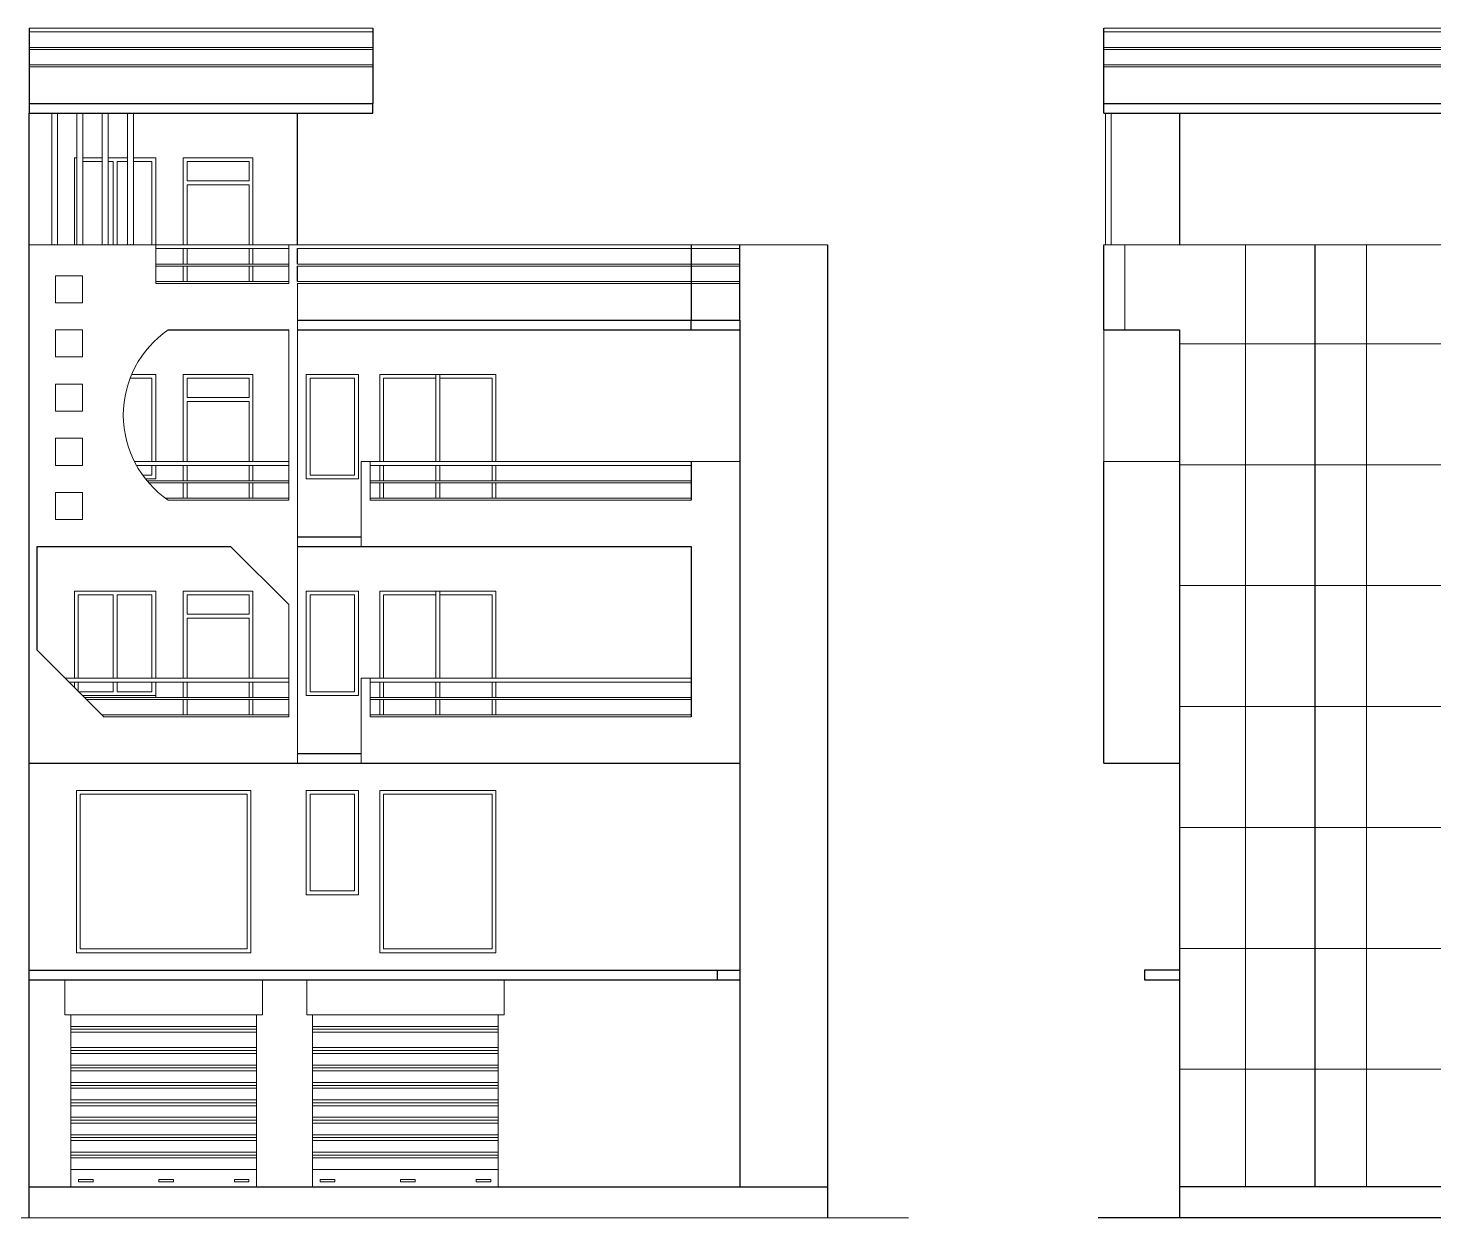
# Model space of a CAD drawing. Header units: inches. Extents: x 151827 to 158466, y -33102 to -26532.
# Drawn here: x 156630 to 157357, y -27734 to -27119 of the extents above; entities that cross this region are included whole.
import ezdxf

# ---------------------------------------------------------------- set-up
doc = ezdxf.new("R2010")
doc.units = ezdxf.units.IN
doc.header["$LTSCALE"] = 5
doc.header["$MEASUREMENT"] = 0
for name, color, linetype, lineweight in [('A-WALL', 7, 'Continuous', 9), ('Railing', 43, 'Continuous', 18), ('win', 5, 'Continuous', 18)]:
    doc.layers.add(name, color=color, linetype=linetype, lineweight=lineweight)
doc.layers.add('WALL', color=7, linetype='Continuous')

msp = doc.modelspace()

# ---------------------------------------------------------------- hatches: boundary and pattern name
at = {"layer": 'A-WALL', "ltscale": 5}
h = msp.add_hatch(dxfattribs=at)
h.set_pattern_fill('ANSI37', color=256, scale=500, angle=45)
h.set_pattern_definition([(90, (-19053.13, -281.74), (-62.5, 0), []), (180, (-19053.13, -281.74), (-4e-15, -62.5), [])])
h.paths.add_polyline_path([(157450.84, -27274.51), (157450.84, -27269.51), (157450.84, -27230.51), (157379.45, -27230.51), (157295.18, -27230.51), (157295.18, -27717.51), (157450.84, -27717.51)])
h.paths.add_polyline_path([(157295.18, -27230.51), (157186.17, -27230.51), (157186.17, -27269.51), (157186.17, -27274.51), (157225.17, -27274.51), (157225.17, -27717.51), (157295.18, -27717.51)])

# ---------------------------------------------------------------- linework, layer by layer
for p, q in [((156642.48, -27230.51, -72.71), (156642.48, -27162.51, -72.71)), ((156645.48, -27230.51, -72.71), (156645.48, -27162.51, -72.71)), ((156655.55, -27230.51, -72.71), (156655.55, -27162.51, -72.71)), ((156658.55, -27230.51, -72.71), (156658.55, -27162.51, -72.71)), ((156668.61, -27230.51, -72.71), (156668.61, -27162.51, -72.71)), ((156671.61, -27230.51, -72.71), (156671.61, -27162.51, -72.71)), ((156681.68, -27230.51, -72.71), (156681.68, -27162.51, -72.71)), ((156684.68, -27230.51, -72.71), (156684.68, -27162.51, -72.71)), ((156630.92, -27230.51, -72.71), (156696.25, -27230.51, -72.71)), ((156696.25, -27230.51, -72.71), (156696.25, -27250.51, -72.71)), ((156764.96, -27250.51, -72.71), (156764.96, -27230.51, -72.71)), ((156769.46, -27498.51, -72.71), (156769.46, -27250.51, -72.71)), ((156764.96, -27362.51, -72.71), (156764.96, -27274.51, -72.71)), ((156802.46, -27386.51, -72.71), (156802.46, -27342.51, -72.71)), ((156806.96, -27362.51, -72.71), (156806.96, -27342.51, -72.71)), ((156764.96, -27416.51, -72.71), (156734.96, -27386.51, -72.71)), ((156764.96, -27474.51, -72.71), (156764.96, -27416.51, -72.71)), ((156634.92, -27440.01, -72.71), (156669.42, -27474.51, -72.71)), ((156802.46, -27498.51, -72.71), (156802.46, -27454.51, -72.71)), ((156806.96, -27474.51, -72.71), (156806.96, -27454.51, -72.71)), ((156588.92, -27733.51, -72.71), (157085.27, -27733.51, -72.71))]:
    msp.add_line(p, q, dxfattribs=at)
at = {"layer": 'A-WALL', "color": 1, "ltscale": 5}
for p, q in [((156649.35, -27628.51, -72.71), (156649.35, -27610.51, -72.71)), ((156751.35, -27628.51, -72.71), (156751.35, -27610.51, -72.71)), ((156774.24, -27628.51, -72.71), (156774.24, -27610.51, -72.71)), ((156876.24, -27628.51, -72.71), (156876.24, -27610.51, -72.71)), ((156649.35, -27628.51, -72.71), (156751.35, -27628.51, -72.71)), ((156652.35, -27628.51, -72.71), (156652.35, -27717.51, -72.71)), ((156652.35, -27628.51, -72.71), (156652.35, -27717.51, -72.71)), ((156748.35, -27628.51, -72.71), (156748.35, -27717.51, -72.71)), ((156748.35, -27628.51, -72.71), (156748.35, -27717.51, -72.71)), ((156774.24, -27628.51, -72.71), (156876.24, -27628.51, -72.71)), ((156777.24, -27628.51, -72.71), (156777.24, -27717.51, -72.71)), ((156777.24, -27628.51, -72.71), (156777.24, -27717.51, -72.71)), ((156873.24, -27628.51, -72.71), (156873.24, -27717.51, -72.71)), ((156873.24, -27628.51, -72.71), (156873.24, -27717.51, -72.71)), ((156652.35, -27634.51, -72.71), (156748.35, -27634.51, -72.71)), ((156652.35, -27636.01, -72.71), (156748.35, -27636.01, -72.71)), ((156652.35, -27637.51, -72.71), (156748.35, -27637.51, -72.71)), ((156777.24, -27634.51, -72.71), (156873.24, -27634.51, -72.71)), ((156777.24, -27636.01, -72.71), (156873.24, -27636.01, -72.71)), ((156777.24, -27637.51, -72.71), (156873.24, -27637.51, -72.71)), ((156652.35, -27645.51, -72.71), (156748.35, -27645.51, -72.71)), ((156777.24, -27645.51, -72.71), (156873.24, -27645.51, -72.71)), ((156652.35, -27647.01, -72.71), (156748.35, -27647.01, -72.71)), ((156652.35, -27648.51, -72.71), (156748.35, -27648.51, -72.71)), ((156777.24, -27647.01, -72.71), (156873.24, -27647.01, -72.71)), ((156777.24, -27648.51, -72.71), (156873.24, -27648.51, -72.71)), ((156652.35, -27654.51, -72.71), (156748.35, -27654.51, -72.71)), ((156652.35, -27656.01, -72.71), (156748.35, -27656.01, -72.71)), ((156652.35, -27657.51, -72.71), (156748.35, -27657.51, -72.71)), ((156777.24, -27654.51, -72.71), (156873.24, -27654.51, -72.71)), ((156777.24, -27656.01, -72.71), (156873.24, -27656.01, -72.71)), ((156777.24, -27657.51, -72.71), (156873.24, -27657.51, -72.71)), ((156652.35, -27663.51, -72.71), (156748.35, -27663.51, -72.71)), ((156652.35, -27665.01, -72.71), (156748.35, -27665.01, -72.71)), ((156652.35, -27666.51, -72.71), (156748.35, -27666.51, -72.71)), ((156777.24, -27663.51, -72.71), (156873.24, -27663.51, -72.71)), ((156777.24, -27665.01, -72.71), (156873.24, -27665.01, -72.71)), ((156777.24, -27666.51, -72.71), (156873.24, -27666.51, -72.71)), ((156652.35, -27672.51, -72.71), (156748.35, -27672.51, -72.71)), ((156652.35, -27674.01, -72.71), (156748.35, -27674.01, -72.71)), ((156777.24, -27672.51, -72.71), (156873.24, -27672.51, -72.71)), ((156777.24, -27674.01, -72.71), (156873.24, -27674.01, -72.71)), ((156652.35, -27675.51, -72.71), (156748.35, -27675.51, -72.71)), ((156652.35, -27681.51, -72.71), (156748.35, -27681.51, -72.71)), ((156777.24, -27675.51, -72.71), (156873.24, -27675.51, -72.71)), ((156777.24, -27681.51, -72.71), (156873.24, -27681.51, -72.71)), ((156652.35, -27683.01, -72.71), (156748.35, -27683.01, -72.71)), ((156652.35, -27684.51, -72.71), (156748.35, -27684.51, -72.71)), ((156777.24, -27683.01, -72.71), (156873.24, -27683.01, -72.71)), ((156777.24, -27684.51, -72.71), (156873.24, -27684.51, -72.71)), ((156652.35, -27690.51, -72.71), (156748.35, -27690.51, -72.71)), ((156652.35, -27692.01, -72.71), (156748.35, -27692.01, -72.71)), ((156652.35, -27693.51, -72.71), (156748.35, -27693.51, -72.71)), ((156777.24, -27690.51, -72.71), (156873.24, -27690.51, -72.71)), ((156777.24, -27692.01, -72.71), (156873.24, -27692.01, -72.71)), ((156777.24, -27693.51, -72.71), (156873.24, -27693.51, -72.71)), ((156652.35, -27699.51, -72.71), (156748.35, -27699.51, -72.71)), ((156652.35, -27701.01, -72.71), (156748.35, -27701.01, -72.71)), ((156652.35, -27702.51, -72.71), (156748.35, -27702.51, -72.71)), ((156777.24, -27699.51, -72.71), (156873.24, -27699.51, -72.71)), ((156777.24, -27701.01, -72.71), (156873.24, -27701.01, -72.71)), ((156777.24, -27702.51, -72.71), (156873.24, -27702.51, -72.71)), ((156652.35, -27708.51, -72.71), (156748.35, -27708.51, -72.71)), ((156777.24, -27708.51, -72.71), (156873.24, -27708.51, -72.71))]:
    msp.add_line(p, q, dxfattribs=at)
at = {"layer": 'A-WALL', "ltscale": 5, "elevation": -72.71}
for points in [[(156644.42, -27246.51), (156658.42, -27246.51), (156658.42, -27260.51), (156644.42, -27260.51)], [(156644.42, -27274.51), (156658.42, -27274.51), (156658.42, -27288.51), (156644.42, -27288.51)], [(156644.42, -27302.51), (156658.42, -27302.51), (156658.42, -27316.51), (156644.42, -27316.51)], [(156644.42, -27330.51), (156658.42, -27330.51), (156658.42, -27344.51), (156644.42, -27344.51)], [(156644.42, -27358.51), (156658.42, -27358.51), (156658.42, -27372.51), (156644.42, -27372.51)]]:
    msp.add_lwpolyline(points, close=True, dxfattribs=at)
at = {"layer": 'A-WALL', "color": 1, "ltscale": 5, "elevation": -72.71}
for points in [[(156656.35, -27713.58), (156663.84, -27713.58), (156663.84, -27714.91), (156656.35, -27714.91)], [(156697.9, -27713.58), (156705.38, -27713.58), (156705.38, -27714.91), (156697.9, -27714.91)], [(156744.43, -27713.58), (156736.95, -27713.58), (156736.95, -27714.91), (156744.43, -27714.91)], [(156781.24, -27713.58), (156788.73, -27713.58), (156788.73, -27714.91), (156781.24, -27714.91)], [(156822.79, -27713.58), (156830.27, -27713.58), (156830.27, -27714.91), (156822.79, -27714.91)], [(156869.32, -27713.58), (156861.84, -27713.58), (156861.84, -27714.91), (156869.32, -27714.91)]]:
    msp.add_lwpolyline(points, close=True, dxfattribs=at)
at = {"layer": 'A-WALL', "ltscale": 5}
msp.add_arc((156732.79, -27318.51, -72.71), 53.29, 124.34032, 235.65968, dxfattribs=at)
at = {"layer": 'A-WALL'}
for p in [(156643.98, -27230.51, -72.71), (156657.05, -27230.51, -72.71), (156670.11, -27230.51, -72.71), (156683.18, -27230.51, -72.71)]:
    msp.add_point(p, dxfattribs=at)
at = {"layer": 'Railing', "color": 30}
for p, q in [((156630.92, -27118.51, -72.71), (156808.46, -27118.51, -72.71)), ((156630.92, -27120.51, -72.71), (156808.46, -27120.51, -72.71)), ((157186.17, -27118.51, -72.71), (157295.18, -27118.51, -72.71)), ((157186.17, -27120.51, -72.71), (157295.18, -27120.51, -72.71)), ((157295.18, -27118.51, -72.71), (157418.45, -27118.51, -72.71)), ((157295.18, -27120.51, -72.71), (157418.45, -27120.51, -72.71)), ((156630.92, -27128.51, -72.71), (156808.46, -27128.51, -72.71)), ((156630.92, -27129.51, -72.71), (156808.46, -27129.51, -72.71)), ((157186.17, -27128.51, -72.71), (157418.45, -27128.51, -72.71)), ((157186.17, -27129.51, -72.71), (157418.45, -27129.51, -72.71)), ((156630.92, -27137.51, -72.71), (156808.46, -27137.51, -72.71)), ((156630.92, -27138.51, -72.71), (156808.46, -27138.51, -72.71)), ((157186.17, -27137.51, -72.71), (157418.45, -27137.51, -72.71)), ((157186.17, -27138.51, -72.71), (157418.45, -27138.51, -72.71)), ((157186.92, -27230.51, -72.71), (157186.92, -27162.51, -72.71)), ((157189.92, -27230.51, -72.71), (157189.92, -27162.51, -72.71)), ((156630.92, -27230.51, -72.71), (157043.27, -27230.51, -72.71)), ((157186.17, -27230.51, -72.71), (157379.45, -27230.51, -72.71)), ((156696.25, -27232.51, -72.71), (156764.96, -27232.51, -72.71)), ((156769.46, -27232.51, -72.71), (156998.03, -27232.51, -72.71)), ((156696.25, -27240.51, -72.71), (156764.96, -27240.51, -72.71)), ((156696.25, -27241.51, -72.71), (156764.96, -27241.51, -72.71)), ((156769.46, -27240.51, -72.71), (156998.03, -27240.51, -72.71)), ((156769.46, -27241.51, -72.71), (156998.03, -27241.51, -72.71)), ((156696.25, -27249.51, -72.71), (156764.96, -27249.51, -72.71)), ((156696.25, -27250.51, -72.71), (156764.96, -27250.51, -72.71)), ((156769.46, -27249.51, -72.71), (156998.03, -27249.51, -72.71)), ((156769.46, -27250.51, -72.71), (156998.03, -27250.51, -72.71)), ((157186.17, -27342.51, -72.71), (157186.17, -27274.51, -72.71)), ((156685.21, -27342.51, -72.71), (156764.96, -27342.51, -72.71)), ((156686.27, -27344.51, -72.71), (156764.96, -27344.51, -72.71)), ((156802.46, -27342.51, -72.71), (156998.03, -27342.51, -72.71)), ((156806.96, -27344.51, -72.71), (156972.83, -27344.51, -72.71)), ((157186.17, -27342.51, -72.71), (157225.17, -27342.51, -72.71)), ((156691.75, -27352.51, -72.71), (156764.96, -27352.51, -72.71)), ((156692.6, -27353.51, -72.71), (156764.96, -27353.51, -72.71)), ((156806.96, -27352.51, -72.71), (156972.83, -27352.51, -72.71)), ((156806.96, -27353.51, -72.71), (156972.83, -27353.51, -72.71)), ((156701.31, -27361.51, -72.71), (156764.96, -27361.51, -72.71)), ((156806.96, -27361.51, -72.71), (156972.83, -27361.51, -72.71)), ((156702.73, -27362.51, -72.71), (156764.96, -27362.51, -72.71)), ((156806.96, -27362.51, -72.71), (156972.83, -27362.51, -72.71)), ((156649.42, -27454.51, -72.71), (156764.96, -27454.51, -72.71)), ((156651.42, -27456.51, -72.71), (156764.96, -27456.51, -72.71)), ((156802.46, -27454.51, -72.71), (156972.83, -27454.51, -72.71)), ((156806.96, -27456.51, -72.71), (156972.83, -27456.51, -72.71)), ((156659.42, -27464.51, -72.71), (156764.96, -27464.51, -72.71)), ((156660.42, -27465.51, -72.71), (156764.96, -27465.51, -72.71)), ((156806.96, -27464.51, -72.71), (156972.83, -27464.51, -72.71)), ((156806.96, -27465.51, -72.71), (156972.83, -27465.51, -72.71)), ((156668.42, -27473.51, -72.71), (156764.96, -27473.51, -72.71)), ((156669.42, -27474.51, -72.71), (156764.96, -27474.51, -72.71)), ((156806.96, -27473.51, -72.71), (156972.83, -27473.51, -72.71)), ((156806.96, -27474.51, -72.71), (156972.83, -27474.51, -72.71))]:
    msp.add_line(p, q, dxfattribs=at)
at = {"layer": 'WALL', "color": 2, "linetype": 'ByBlock', "ltscale": 5}
for p, q in [((156630.92, -27118.51, -72.71), (156630.92, -27162.51, -72.71)), ((156808.46, -27118.51, -72.71), (156808.46, -27157.51, -72.71)), ((157186.17, -27157.51, -72.71), (157186.17, -27118.51, -72.71)), ((156630.92, -27157.51, -72.71), (156808.46, -27157.51, -72.71)), ((156808.46, -27162.51, -72.71), (156808.46, -27157.51, -72.71)), ((157186.17, -27157.51, -72.71), (157225.17, -27157.51, -72.71)), ((157186.17, -27162.51, -72.71), (157186.17, -27157.51, -72.71)), ((157225.17, -27157.51, -72.71), (157418.45, -27157.51, -72.71)), ((156630.92, -27162.51, -72.71), (156808.46, -27162.51, -72.71)), ((156630.92, -27269.51, -72.71), (156630.92, -27162.51, -72.71)), ((156769.46, -27230.51, -72.71), (156769.46, -27162.51, -72.71)), ((157186.17, -27162.51, -72.71), (157225.17, -27162.51, -72.71)), ((157225.17, -27162.51, -72.71), (157225.17, -27230.51, -72.71)), ((157225.17, -27162.51, -72.71), (157418.45, -27162.51, -72.71)), ((156972.83, -27230.51, -72.71), (156972.83, -27269.51, -72.71)), ((156998.03, -27269.51, -72.71), (156998.03, -27230.51, -72.71)), ((157043.27, -27230.51, -72.71), (157043.27, -27269.51, -72.71)), ((157186.17, -27269.51, -72.71), (157186.17, -27230.51, -72.71)), ((157295.18, -27230.51, -72.71), (157295.18, -27717.51, -72.71)), ((156769.46, -27240.51, -72.71), (156769.46, -27232.51, -72.71)), ((156769.46, -27249.51, -72.71), (156769.46, -27241.51, -72.71)), ((156630.92, -27381.51, -72.71), (156630.92, -27269.51, -72.71)), ((156702.73, -27274.51, -72.71), (156764.96, -27274.51, -72.71)), ((156769.46, -27269.51, -72.71), (156998.03, -27269.51, -72.71)), ((156769.46, -27274.51, -72.71), (156998.03, -27274.51, -72.71)), ((156972.83, -27274.51, -72.71), (156972.83, -27269.51, -72.71)), ((156998.03, -27269.51, -72.71), (156998.03, -27605.51, -72.71)), ((157043.27, -27269.51, -72.71), (157043.27, -27381.51, -72.71)), ((157186.17, -27274.51, -72.71), (157186.17, -27269.51, -72.71)), ((157186.17, -27274.51, -72.71), (157225.17, -27274.51, -72.71)), ((157225.17, -27274.51, -72.71), (157225.17, -27733.51, -72.71)), ((156972.83, -27342.51, -72.71), (156972.83, -27362.51, -72.71)), ((157186.17, -27493.51, -72.71), (157186.17, -27342.51, -72.71)), ((157186.17, -27381.51, -72.71), (157186.17, -27342.51, -72.71)), ((156630.92, -27493.51, -72.71), (156630.92, -27381.51, -72.71)), ((156769.46, -27381.51, -72.71), (156802.46, -27381.51, -72.71)), ((157043.27, -27381.51, -72.71), (157043.27, -27493.51, -72.71)), ((157186.17, -27386.51, -72.71), (157186.17, -27381.51, -72.71)), ((156634.92, -27386.51, -72.71), (156734.96, -27386.51, -72.71)), ((156634.92, -27440.01, -72.71), (156634.92, -27386.51, -72.71)), ((156769.46, -27386.51, -72.71), (156972.83, -27386.51, -72.71)), ((156972.83, -27386.51, -72.71), (156972.83, -27474.51, -72.71)), ((156630.92, -27493.51, -72.71), (156630.92, -27454.51, -72.71)), ((156630.92, -27605.51, -72.71), (156630.92, -27493.51, -72.71)), ((156630.92, -27498.51, -72.71), (156998.03, -27498.51, -72.71)), ((156769.46, -27493.51, -72.71), (156802.46, -27493.51, -72.71)), ((157043.27, -27493.51, -72.71), (157043.27, -27605.51, -72.71)), ((157186.17, -27498.51, -72.71), (157186.17, -27493.51, -72.71)), ((157186.17, -27498.51, -72.71), (157225.17, -27498.51, -72.71)), ((156630.92, -27605.51, -72.71), (156998.03, -27605.51, -72.71)), ((156630.92, -27733.51, -72.71), (156630.92, -27605.51, -72.71)), ((156986.4, -27605.51, -72.71), (156986.4, -27610.51, -72.71)), ((156998.03, -27605.51, -72.71), (156998.03, -27717.51, -72.71)), ((157043.27, -27605.51, -72.71), (157043.27, -27733.51, -72.71)), ((157207.17, -27605.51, -72.71), (157207.17, -27610.51, -72.71)), ((157225.17, -27605.51, -72.71), (157207.17, -27605.51, -72.71)), ((156630.92, -27610.51, -72.71), (156998.03, -27610.51, -72.71)), ((157207.17, -27610.51, -72.71), (157225.17, -27610.51, -72.71)), ((156630.92, -27717.51, -72.71), (157043.27, -27717.51, -72.71)), ((157450.84, -27717.51, -72.71), (157225.17, -27717.51, -72.71)), ((157492.84, -27733.51, -72.71), (157183.17, -27733.51, -72.71))]:
    msp.add_line(p, q, dxfattribs=at)
at = {"layer": 'win'}
for p, q in [((156655.55, -27185.51, -72.71), (156654.25, -27185.51, -72.71)), ((156654.25, -27230.51, -72.71), (156654.25, -27185.51, -72.71)), ((156668.61, -27185.51, -72.71), (156658.55, -27185.51, -72.71)), ((156668.61, -27187.51, -72.71), (156658.55, -27187.51, -72.71)), ((156681.68, -27185.51, -72.71), (156671.61, -27185.51, -72.71)), ((156674.25, -27187.51, -72.71), (156671.61, -27187.51, -72.71)), ((156674.25, -27197.51, -72.71), (156674.25, -27187.51, -72.71)), ((156674.25, -27187.51, -72.71), (156674.25, -27230.51, -72.71)), ((156676.25, -27187.51, -72.71), (156681.68, -27187.51, -72.71)), ((156676.25, -27197.51, -72.71), (156676.25, -27187.51, -72.71)), ((156676.25, -27187.51, -72.71), (156676.25, -27230.51, -72.71)), ((156696.25, -27185.51, -72.71), (156684.68, -27185.51, -72.71)), ((156684.68, -27187.51, -72.71), (156694.25, -27187.51, -72.71)), ((156694.25, -27230.51, -72.71), (156694.25, -27187.51, -72.71)), ((156696.25, -27230.51, -72.71), (156696.25, -27185.51, -72.71)), ((156696.25, -27185.51, -72.71), (156696.25, -27230.51, -72.71)), ((156746.46, -27185.51, -72.71), (156710.46, -27185.51, -72.71)), ((156710.46, -27185.51, -72.71), (156710.46, -27230.51, -72.71)), ((156744.46, -27187.51, -72.71), (156712.46, -27187.51, -72.71)), ((156712.46, -27187.51, -72.71), (156712.46, -27197.51, -72.71)), ((156744.46, -27197.51, -72.71), (156744.46, -27187.51, -72.71)), ((156746.46, -27230.51, -72.71), (156746.46, -27185.51, -72.71)), ((156712.46, -27197.51, -72.71), (156744.46, -27197.51, -72.71)), ((156712.46, -27199.51, -72.71), (156712.46, -27230.51, -72.71)), ((156712.46, -27199.51, -72.71), (156744.46, -27199.51, -72.71)), ((156744.46, -27230.51, -72.71), (156744.46, -27199.51, -72.71)), ((156696.25, -27239.51, -72.71), (156696.25, -27232.51, -72.71)), ((156696.25, -27232.51, -72.71), (156696.25, -27240.51, -72.71)), ((156710.46, -27232.51, -72.71), (156710.46, -27240.51, -72.71)), ((156712.46, -27232.51, -72.71), (156712.46, -27240.51, -72.71)), ((156744.46, -27240.51, -72.71), (156744.46, -27232.51, -72.71)), ((156746.46, -27240.51, -72.71), (156746.46, -27232.51, -72.71)), ((156710.46, -27241.51, -72.71), (156710.46, -27249.51, -72.71)), ((156712.46, -27241.51, -72.71), (156712.46, -27249.51, -72.71)), ((156744.46, -27249.51, -72.71), (156744.46, -27241.51, -72.71)), ((156746.46, -27249.51, -72.71), (156746.46, -27241.51, -72.71)), ((156694.25, -27299.51, -72.71), (156683, -27299.51, -72.71)), ((156696.25, -27297.51, -72.71), (156683.81, -27297.51, -72.71)), ((156694.25, -27342.51, -72.71), (156694.25, -27299.51, -72.71)), ((156696.25, -27342.51, -72.71), (156696.25, -27297.51, -72.71)), ((156696.25, -27299.51, -72.71), (156696.25, -27342.51, -72.71)), ((156746.46, -27297.51, -72.71), (156710.46, -27297.51, -72.71)), ((156710.46, -27297.51, -72.71), (156710.46, -27342.51, -72.71)), ((156744.46, -27299.51, -72.71), (156712.46, -27299.51, -72.71)), ((156712.46, -27299.51, -72.71), (156712.46, -27309.51, -72.71)), ((156744.46, -27309.51, -72.71), (156744.46, -27299.51, -72.71)), ((156746.46, -27342.51, -72.71), (156746.46, -27297.51, -72.71)), ((156812.02, -27297.51, -72.71), (156872.02, -27297.51, -72.71)), ((156812.02, -27342.51, -72.71), (156812.02, -27297.51, -72.71)), ((156814.02, -27299.51, -72.71), (156841.02, -27299.51, -109.07)), ((156814.02, -27342.51, -72.71), (156814.02, -27299.51, -72.71)), ((156841.02, -27297.51, -109.07), (156841.02, -27342.51, -109.07)), ((156843.02, -27297.51, -109.07), (156843.02, -27342.51, -109.07)), ((156843.02, -27299.51, -109.07), (156870.02, -27299.51, -72.71)), ((156870.02, -27342.51, -72.71), (156870.02, -27299.51, -72.71)), ((156872.02, -27342.51, -72.71), (156872.02, -27297.51, -72.71)), ((156712.46, -27309.51, -72.71), (156744.46, -27309.51, -72.71)), ((156712.46, -27311.51, -72.71), (156712.46, -27342.51, -72.71)), ((156712.46, -27311.51, -72.71), (156744.46, -27311.51, -72.71)), ((156744.46, -27342.51, -72.71), (156744.46, -27311.51, -72.71)), ((156694.25, -27349.51, -72.71), (156694.25, -27344.51, -72.71)), ((156696.25, -27351.51, -72.71), (156696.25, -27344.51, -72.71)), ((156696.25, -27344.51, -72.71), (156696.25, -27351.51, -72.71)), ((156710.46, -27344.51, -72.71), (156710.46, -27352.51, -72.71)), ((156712.46, -27344.51, -72.71), (156712.46, -27352.51, -72.71)), ((156744.46, -27352.51, -72.71), (156744.46, -27344.51, -72.71)), ((156746.46, -27352.51, -72.71), (156746.46, -27344.51, -72.71)), ((156812.02, -27352.51, -72.71), (156812.02, -27344.51, -72.71)), ((156814.02, -27352.51, -72.71), (156814.02, -27344.51, -72.71)), ((156841.02, -27344.51, -109.07), (156841.02, -27352.51, -109.07)), ((156843.02, -27344.51, -109.07), (156843.02, -27352.51, -109.07)), ((156870.02, -27352.51, -72.71), (156870.02, -27344.51, -72.71)), ((156872.02, -27352.51, -72.71), (156872.02, -27344.51, -72.71)), ((156689.44, -27349.51, -72.71), (156694.25, -27349.51, -72.71)), ((156696.25, -27351.51, -72.71), (156690.95, -27351.51, -72.71)), ((156710.46, -27353.51, -72.71), (156710.46, -27361.51, -72.71)), ((156712.46, -27353.51, -72.71), (156712.46, -27361.51, -72.71)), ((156744.46, -27361.51, -72.71), (156744.46, -27353.51, -72.71)), ((156746.46, -27361.51, -72.71), (156746.46, -27353.51, -72.71)), ((156812.02, -27361.51, -72.71), (156812.02, -27353.51, -72.71)), ((156814.02, -27361.51, -72.71), (156814.02, -27353.51, -72.71)), ((156841.02, -27353.51, -109.07), (156841.02, -27361.51, -109.07)), ((156843.02, -27353.51, -109.07), (156843.02, -27361.51, -109.07)), ((156870.02, -27361.51, -72.71), (156870.02, -27353.51, -72.71)), ((156872.02, -27361.51, -72.71), (156872.02, -27353.51, -72.71)), ((156696.25, -27409.51, -72.71), (156654.25, -27409.51, -72.71)), ((156654.25, -27454.51, -72.71), (156654.25, -27409.51, -72.71)), ((156674.25, -27411.51, -72.71), (156656.25, -27411.51, -72.71)), ((156656.25, -27454.51, -72.71), (156656.25, -27411.51, -72.71)), ((156674.25, -27421.51, -72.71), (156674.25, -27411.51, -72.71)), ((156674.25, -27411.51, -72.71), (156674.25, -27454.51, -72.71)), ((156676.25, -27411.51, -72.71), (156694.25, -27411.51, -72.71)), ((156676.25, -27421.51, -72.71), (156676.25, -27411.51, -72.71)), ((156676.25, -27411.51, -72.71), (156676.25, -27454.51, -72.71)), ((156694.25, -27454.51, -72.71), (156694.25, -27411.51, -72.71)), ((156696.25, -27454.51, -72.71), (156696.25, -27409.51, -72.71)), ((156696.25, -27409.51, -72.71), (156696.25, -27454.51, -72.71)), ((156746.46, -27409.51, -72.71), (156710.46, -27409.51, -72.71)), ((156710.46, -27409.51, -72.71), (156710.46, -27454.51, -72.71)), ((156744.46, -27411.51, -72.71), (156712.46, -27411.51, -72.71)), ((156712.46, -27411.51, -72.71), (156712.46, -27421.51, -72.71)), ((156744.46, -27421.51, -72.71), (156744.46, -27411.51, -72.71)), ((156746.46, -27454.51, -72.71), (156746.46, -27409.51, -72.71)), ((156812.02, -27409.51, -72.71), (156872.02, -27409.51, -72.71)), ((156812.02, -27454.51, -72.71), (156812.02, -27409.51, -72.71)), ((156814.02, -27411.51, -72.71), (156841.02, -27411.51, -109.07)), ((156814.02, -27454.51, -72.71), (156814.02, -27411.51, -72.71)), ((156841.02, -27409.51, -109.07), (156841.02, -27454.51, -109.07)), ((156843.02, -27409.51, -109.07), (156843.02, -27454.51, -109.07)), ((156843.02, -27411.51, -109.07), (156870.02, -27411.51, -72.71)), ((156870.02, -27454.51, -72.71), (156870.02, -27411.51, -72.71)), ((156872.02, -27454.51, -72.71), (156872.02, -27409.51, -72.71)), ((156712.46, -27421.51, -72.71), (156744.46, -27421.51, -72.71)), ((156712.46, -27423.51, -72.71), (156712.46, -27454.51, -72.71)), ((156712.46, -27423.51, -72.71), (156744.46, -27423.51, -72.71)), ((156744.46, -27454.51, -72.71), (156744.46, -27423.51, -72.71)), ((156654.25, -27459.34, -72.71), (156654.25, -27456.51, -72.71)), ((156656.25, -27461.51, -72.71), (156656.25, -27456.51, -72.71)), ((156674.25, -27456.51, -72.71), (156674.25, -27461.51, -72.71)), ((156676.25, -27456.51, -72.71), (156676.25, -27461.51, -72.71)), ((156694.25, -27461.51, -72.71), (156694.25, -27456.51, -72.71)), ((156696.25, -27463.51, -72.71), (156696.25, -27456.51, -72.71)), ((156696.25, -27456.51, -72.71), (156696.25, -27464.51, -72.71)), ((156710.46, -27456.51, -72.71), (156710.46, -27464.51, -72.71)), ((156712.46, -27456.51, -72.71), (156712.46, -27464.51, -72.71)), ((156744.46, -27464.51, -72.71), (156744.46, -27456.51, -72.71)), ((156746.46, -27464.51, -72.71), (156746.46, -27456.51, -72.71)), ((156812.02, -27464.51, -72.71), (156812.02, -27456.51, -72.71)), ((156814.02, -27464.51, -72.71), (156814.02, -27456.51, -72.71)), ((156841.02, -27456.51, -109.07), (156841.02, -27464.51, -109.07)), ((156843.02, -27456.51, -109.07), (156843.02, -27464.51, -109.07)), ((156870.02, -27464.51, -72.71), (156870.02, -27456.51, -72.71)), ((156872.02, -27464.51, -72.71), (156872.02, -27456.51, -72.71)), ((156674.25, -27461.51, -72.71), (156656.25, -27461.51, -72.71)), ((156696.25, -27463.51, -72.71), (156658.42, -27463.51, -72.71)), ((156676.25, -27461.51, -72.71), (156694.25, -27461.51, -72.71)), ((156710.46, -27465.51, -72.71), (156710.46, -27473.51, -72.71)), ((156712.46, -27465.51, -72.71), (156712.46, -27473.51, -72.71)), ((156744.46, -27473.51, -72.71), (156744.46, -27465.51, -72.71)), ((156746.46, -27473.51, -72.71), (156746.46, -27465.51, -72.71)), ((156812.02, -27473.51, -72.71), (156812.02, -27465.51, -72.71)), ((156814.02, -27473.51, -72.71), (156814.02, -27465.51, -72.71)), ((156841.02, -27465.51, -109.07), (156841.02, -27473.51, -109.07)), ((156843.02, -27465.51, -109.07), (156843.02, -27473.51, -109.07)), ((156870.02, -27473.51, -72.71), (156870.02, -27465.51, -72.71)), ((156872.02, -27473.51, -72.71), (156872.02, -27465.51, -72.71)), ((156655.25, -27512.51, -72.71), (156745.46, -27512.51, -72.71)), ((156655.25, -27596.51, -72.71), (156655.25, -27512.51, -72.71)), ((156657.25, -27514.51, -72.71), (156743.46, -27514.51, -72.71)), ((156657.25, -27594.51, -72.71), (156657.25, -27514.51, -72.71)), ((156743.46, -27594.51, -72.71), (156743.46, -27514.51, -72.71)), ((156745.46, -27596.51, -72.71), (156745.46, -27512.51, -72.71)), ((156812.02, -27512.51, -72.71), (156872.02, -27512.51, -72.71)), ((156812.02, -27596.51, -72.71), (156812.02, -27512.51, -72.71)), ((156814.02, -27514.51, -72.71), (156870.02, -27514.51, -72.71)), ((156814.02, -27594.51, -72.71), (156814.02, -27514.51, -72.71)), ((156870.02, -27594.51, -72.71), (156870.02, -27514.51, -72.71)), ((156872.02, -27596.51, -72.71), (156872.02, -27512.51, -72.71)), ((156657.25, -27594.51, -72.71), (156743.46, -27594.51, -72.71)), ((156814.02, -27594.51, -72.71), (156870.02, -27594.51, -72.71)), ((156655.25, -27596.51, -72.71), (156745.46, -27596.51, -72.71)), ((156812.02, -27596.51, -72.71), (156872.02, -27596.51, -72.71))]:
    msp.add_line(p, q, dxfattribs=at)
at = {"layer": 'win', "elevation": -72.71}
for points in [[(156800.96, -27351.51), (156800.96, -27297.51), (156773.96, -27297.51), (156773.96, -27351.51), (156800.96, -27351.51)], [(156798.96, -27349.51), (156798.96, -27299.51), (156775.96, -27299.51), (156775.96, -27349.51), (156798.96, -27349.51)], [(156800.96, -27463.51), (156800.96, -27409.51), (156773.96, -27409.51), (156773.96, -27463.51), (156800.96, -27463.51)], [(156798.96, -27461.51), (156798.96, -27411.51), (156775.96, -27411.51), (156775.96, -27461.51), (156798.96, -27461.51)], [(156800.96, -27566.51), (156800.96, -27512.51), (156773.96, -27512.51), (156773.96, -27566.51), (156800.96, -27566.51)], [(156798.96, -27564.51), (156798.96, -27514.51), (156775.96, -27514.51), (156775.96, -27564.51), (156798.96, -27564.51)]]:
    msp.add_lwpolyline(points, dxfattribs=at)

doc.saveas('drawing.dxf')
